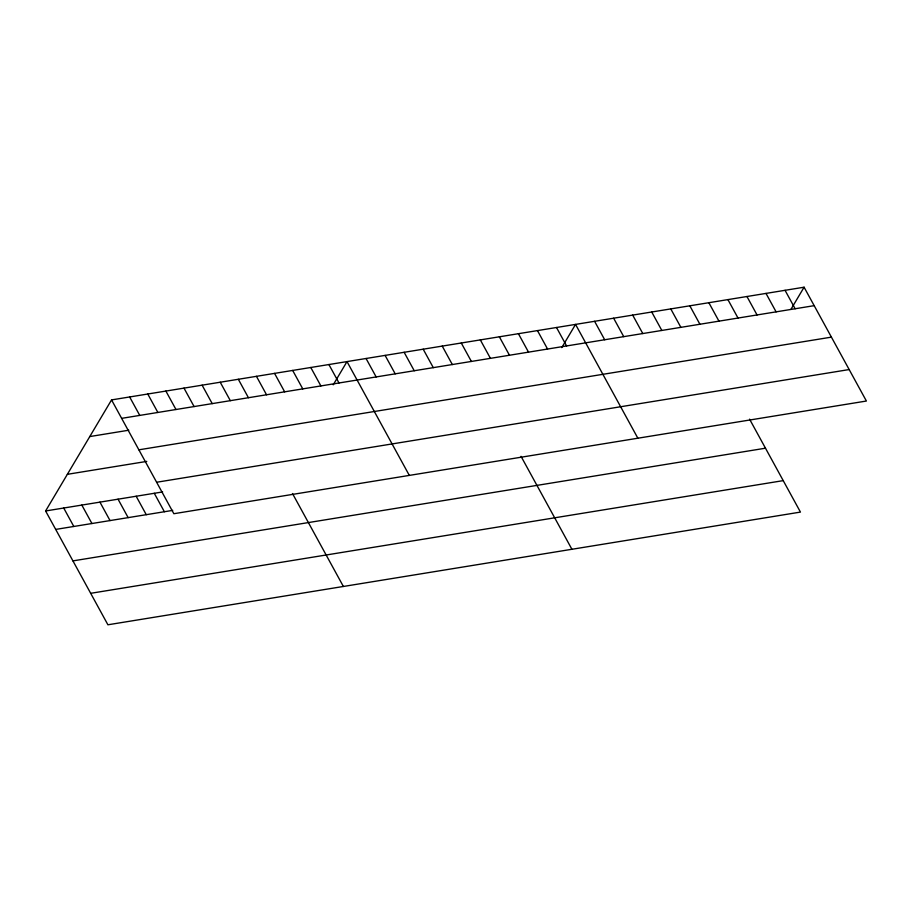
<?xml version="1.0" encoding="UTF-8"?>
<svg xmlns="http://www.w3.org/2000/svg" width="912" height="912" viewBox="0 0 912 912"><rect width="100%" height="100%" fill="white"/><g stroke="black" fill="none" stroke-linecap="round" stroke-linejoin="round"><path stroke-width="1.37" d="M749.573 419.144L800.451 512.088L107.912 624.788L45.6 510.971L111.549 399.912L804.088 287.212L866.4 401.029L173.85 513.718L111.549 399.912M333.222 384.807L347.005 361.597L409.317 475.403M561.769 347.62L575.552 324.398L637.864 438.216M791.035 309.202L804.088 287.212M121.638 418.357L814.188 305.657M89.786 436.563L128.797 430.213M138.875 449.821L831.425 337.132M67.363 474.32L146.775 461.404M156.625 482.254L849.175 369.554M45.6 510.971L162.632 491.933M55.7 529.416L172.733 510.378M72.926 560.891L765.476 448.202M90.676 593.313L783.226 480.624M785.05 290.312L795.15 308.758M766 293.413L776.101 311.858M746.951 296.514L757.051 314.959M727.913 299.615L738.013 318.06M708.863 302.716L718.964 321.161M689.825 305.805L699.914 324.262M670.776 308.906L680.876 327.351M651.727 312.007L661.827 330.452M632.689 315.107L642.789 333.553M613.639 318.208L623.74 336.653M594.59 321.309L604.69 339.754M556.502 327.499L566.603 345.956M537.464 330.6L547.565 349.045M518.415 333.701L528.515 352.146M499.366 336.802L509.466 355.247M480.328 339.902L490.428 358.348M461.278 343.003L471.379 361.448M521.037 456.342L571.915 549.275M442.229 346.093L452.329 364.549M423.191 349.193L433.291 367.65M404.141 352.294L414.242 370.739M385.103 355.395L395.204 373.84M366.054 358.496L376.154 376.941M328.901 364.538L339.002 382.983M310.787 367.49L320.887 385.936M292.672 370.432L302.773 388.888M274.558 373.384L284.658 391.829M256.443 376.325L266.543 394.782M238.328 379.278L248.429 397.723M292.49 493.529L343.379 586.473M220.225 382.219L230.326 400.676M202.111 385.172L212.211 403.617M183.996 388.124L194.096 406.57M165.881 391.066L175.982 409.511M147.767 394.018L157.867 412.463M129.652 396.959L139.753 415.405M154.276 493.289L164.377 511.735M136.162 496.242L146.262 514.687M118.047 499.183L128.147 517.628M99.944 502.136L110.033 520.581M81.829 505.077L91.93 523.522M63.715 508.03L73.815 526.475"/></g></svg>
